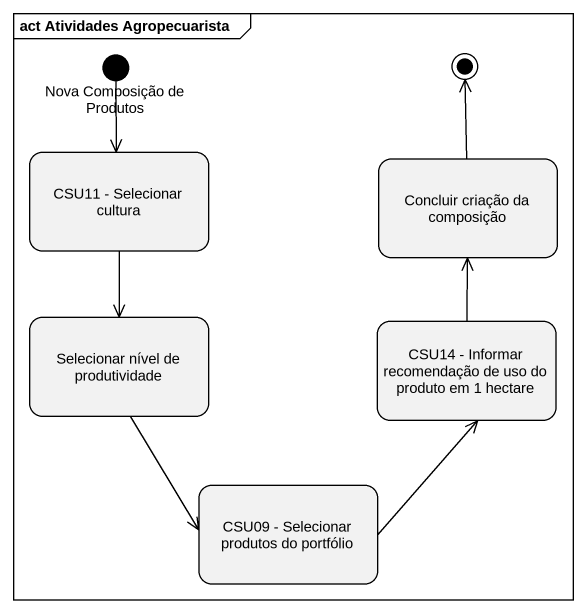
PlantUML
@startuml
mainframe act Atividades Agropecuarista
hide empty description
state "Nova Composição de Produtos" as Nova_Composição_de_Produtos <<start>>
state "CSU11 - Selecionar cultura" as CSU11_Selecionar_cultura
state "Concluir criação da composição" as Concluir_criação_da
state "Selecionar nível de produtividade" as Selecionar_nível_de
state "CSU14 - Informar recomendação de uso do produto em 1 hectare" as CSU14_Informar_recomendação
state "CSU09 - Selecionar produtos do portfólio" as CSU09_Selecionar_produtos
Nova_Composição_de_Produtos --> CSU11_Selecionar_cultura
CSU11_Selecionar_cultura --> Selecionar_nível_de
Selecionar_nível_de --> CSU09_Selecionar_produtos
CSU14_Informar_recomendação -up-> Concluir_criação_da
CSU09_Selecionar_produtos -up-> CSU14_Informar_recomendação
Concluir_criação_da -up-> [*]
@enduml
